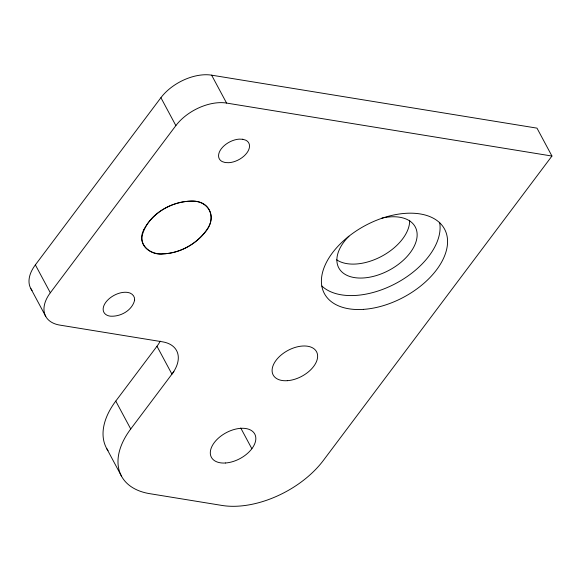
<?xml version="1.0" encoding="UTF-8"?>
<svg xmlns="http://www.w3.org/2000/svg" width="581" height="581" viewBox="0 0 581 581"><rect width="100%" height="100%" fill="white"/><g stroke="black" fill="none" stroke-linecap="round" stroke-linejoin="round"><path stroke-width="0.87" d="M32.086 290.478A39.435 23.509 -28.2 0 1 35.368 264.871L160.908 97.695L175.869 125.598L50.329 292.773A39.435 23.509 -28.2 0 0 59.843 325.106L162.426 341.81A39.435 23.509 -28.2 0 1 171.94 374.142L156.979 346.24A39.435 23.509 -28.2 0 0 160.225 341.163M108.044 450.718A78.871 47.025 -28.2 0 1 115.764 401.101L156.979 346.24M160.922 97.695A39.435 23.494 -28.2 0 1 211.622 75.167L536.989 128.14L551.95 156.042L323.406 460.377A78.871 47.025 -28.2 0 1 221.971 505.441L149.767 493.676A78.871 47.025 -28.2 0 1 130.718 429.003L173.908 371.52M175.883 125.598A39.435 23.494 -28.2 0 1 226.583 103.069L551.95 156.042M211.622 75.167L226.583 103.069M240.745 428.001L251.856 448.728M115.779 401.108L130.74 429.003M35.368 264.871L50.329 292.773M30.808 288.554L45.768 316.456M106.657 448.467L121.618 476.369M381.804 218.151A43.379 25.862 -28.2 0 1 414.776 245.029A43.379 25.862 -28.2 0 1 355.325 277.725A43.379 25.862 -28.2 0 1 348.949 236.22M409.656 220.272A43.379 25.862 -28.2 0 1 382.022 256.105A43.379 25.862 -28.2 0 1 336.66 259.801M439.599 222.291A68.18 40.648 -28.2 0 1 396.641 283.005A68.18 40.648 -28.2 0 1 321.874 286.041M142.316 235.044C139.12 247.521 152.592 254.95 163.268 253.853C181.003 253.084 198.223 243.207 207.795 228.239C217.309 213.692 205.681 199.45 189.805 201.135C169.659 202.217 147.944 214.897 142.316 235.044M143.783 229.749C136.484 243.221 149.789 255.945 163.268 253.853C179.478 253.236 195.013 244.652 205.202 232.16C215.398 220.795 212.159 203.423 196.146 201.389C175.295 199.406 153.486 211.208 143.783 229.749M134.625 300.195C132.076 310.595 120.318 317.015 110.041 316.144A17.038 10.16 -28.2 0 1 105.88 302.193A17.038 10.16 -28.2 0 1 127.784 292.432C131.626 292.926 135.141 296.085 134.625 300.195M242.785 139.266L239.183 139.128A16.74 9.986 -28.2 0 0 221.252 148.838A16.74 9.986 -28.2 0 0 222.283 161.627L225.297 162.564L228.907 162.702A16.74 9.986 -28.2 0 0 246.831 152.999A16.74 9.986 -28.2 0 0 245.799 140.203L242.785 139.266M225.515 462.992A24.605 14.67 -28.2 0 0 255.444 435.728A24.605 14.67 -28.2 0 0 218.238 438.285A24.605 14.67 -28.2 0 0 225.515 462.992M287.312 380.693A24.605 14.67 -28.2 0 0 317.241 353.43A24.605 14.67 -28.2 0 0 280.035 355.986A24.605 14.67 -28.2 0 0 287.312 380.693M363.568 309.368A68.18 40.648 -28.2 0 0 446.491 233.816A68.18 40.648 -28.2 0 0 343.415 240.89A68.18 40.648 -28.2 0 0 363.568 309.368"/></g></svg>
